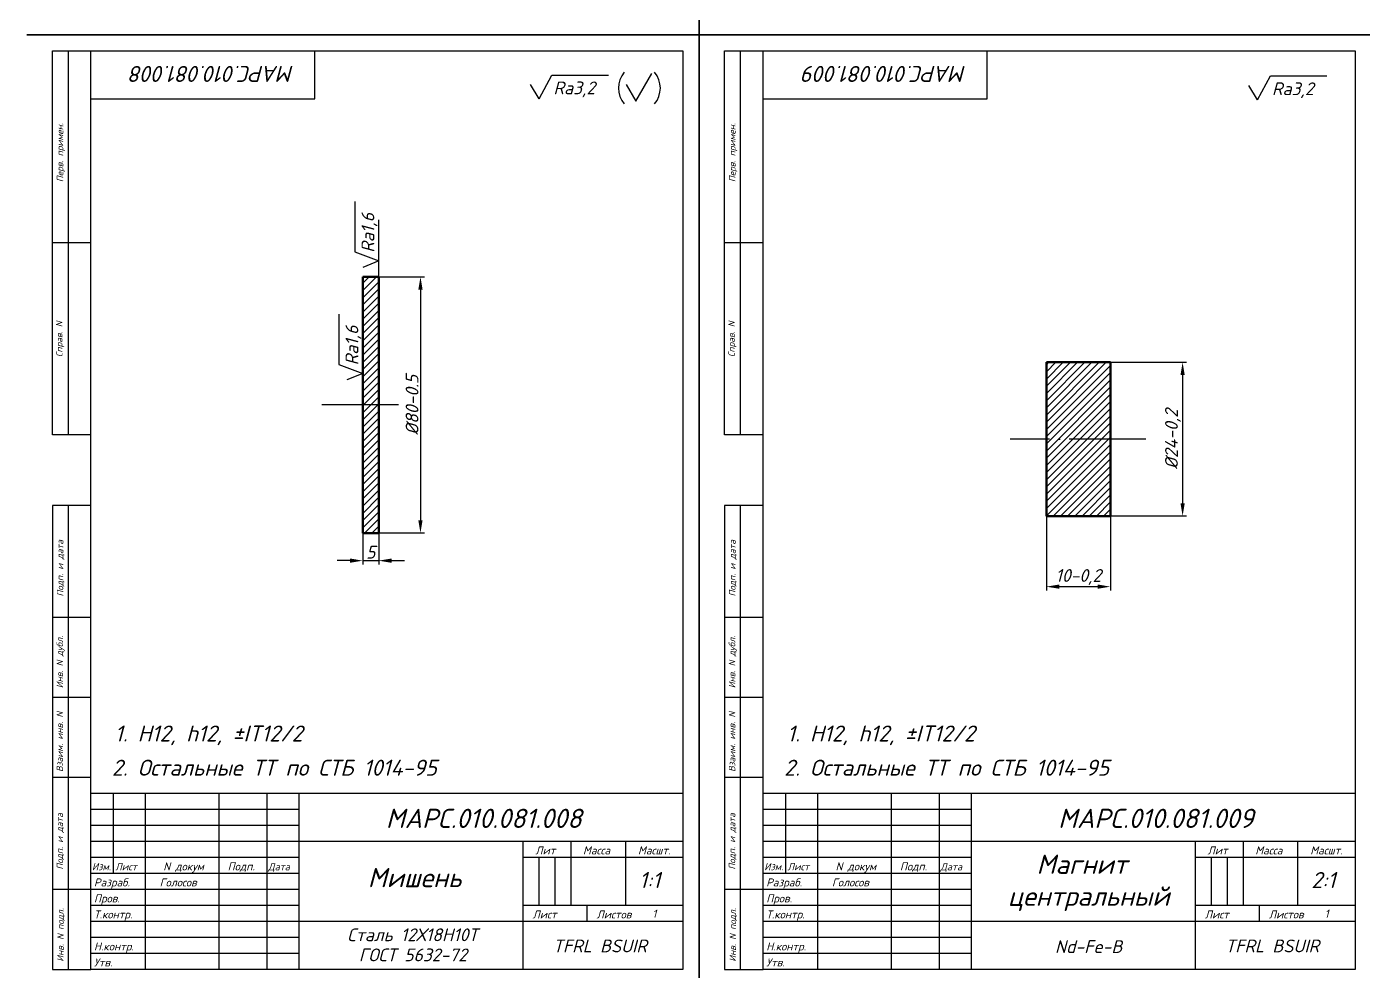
# Model space of a CAD drawing. Header units: millimetres. Extents: x -5427 to 3670, y -5891 to 948.
# Drawn here: x -4587.1 to -4169.6, y 359 to 654 of the extents above; entities that cross this region are included whole.
import ezdxf
from ezdxf.enums import TextEntityAlignment as Align

# ---------------------------------------------------------------- set-up
doc = ezdxf.new("R2010")
doc.units = ezdxf.units.MM
doc.header["$MEASUREMENT"] = 0
doc.linetypes.add('ACAD_ISO04W100', pattern=[30, 24, -3, 0, -3])
doc.layers.add('оси', color=1, linetype='ACAD_ISO04W100')
doc.layers.add('Толстые', color=7, linetype='Continuous', lineweight=50)
doc.layers.add('Тонкие', color=140, linetype='Continuous', lineweight=25)
doc.styles.get("Standard").update_dxf_attribs({"font": 'isocpeui.ttf'})
doc.styles.add('Для рамки', font='simplex.shx', dxfattribs={"oblique": 15, "height": 4})
doc.dimstyles.new('ISO-25', dxfattribs={"dimtxt": 4, "dimasz": 4, "dimexe": 1.25, "dimexo": 0, "dimtad": 1, "dimtxsty": 'Standard', "dimcen": 2.5, "dimadec": 0, "dimazin": 0, "dimtfac": 1, "dimtmove": 0, "dimatfit": 3, "dimfxl": 1, "dimarcsym": 0})

# ---------------------------------------------------------------- blocks, each defined once
blk = doc.blocks.new('*D654')
at = {"layer": 'Defpoints', "color": 0, "transparency": 16777216}
for p in [(-4477.16, 575.87), (-4477.16, 495.87), (-4464.13, 495.87)]:
    blk.add_point(p, dxfattribs=at)
at = {"layer": 'Тонкие', "color": 0, "lineweight": -2, "transparency": 16777216}
for p, q in [((-4477.16, 575.87), (-4462.88, 575.87)), ((-4464.13, 571.87), (-4464.13, 499.87)), ((-4477.16, 495.87), (-4462.88, 495.87))]:
    blk.add_line(p, q, dxfattribs=at)
at = {"layer": 'Тонкие', "color": 0, "transparency": 16777216}
for points in [[(-4464.79, 571.87), (-4463.46, 571.87), (-4464.13, 575.87)], [(-4464.79, 499.87), (-4463.46, 499.87), (-4464.13, 495.87)]]:
    blk.add_solid(points, dxfattribs=at)
at = {"layer": 'Тонкие', "color": 0, "transparency": 16777216, "insert": (-4466.75, 535.87), "char_height": 4, "attachment_point": 5, "rotation": 90}
blk.add_mtext('%%c80-0.5', dxfattribs=at)
blk = doc.blocks.new('*D655')
at = {"layer": 'Defpoints', "color": 0, "transparency": 16777216}
for p in [(-4482.16, 495.87), (-4477.16, 495.87), (-4477.16, 487.23)]:
    blk.add_point(p, dxfattribs=at)
at = {"layer": 'Тонкие', "color": 0, "lineweight": -2, "transparency": 16777216}
for p, q in [((-4482.16, 495.87), (-4482.16, 485.98)), ((-4477.16, 495.87), (-4477.16, 485.98)), ((-4486.16, 487.23), (-4490.16, 487.23)), ((-4482.16, 487.23), (-4477.16, 487.23)), ((-4473.16, 487.23), (-4469.16, 487.23))]:
    blk.add_line(p, q, dxfattribs=at)
at = {"layer": 'Тонкие', "color": 0, "transparency": 16777216}
for points in [[(-4486.16, 487.9), (-4486.16, 486.56), (-4482.16, 487.23)], [(-4473.16, 487.9), (-4473.16, 486.56), (-4477.16, 487.23)]]:
    blk.add_solid(points, dxfattribs=at)
at = {"layer": 'Тонкие', "color": 0, "transparency": 16777216, "insert": (-4479.66, 489.86), "char_height": 4, "attachment_point": 5}
blk.add_mtext('5', dxfattribs=at)
blk = doc.blocks.new('*D656')
at = {"layer": 'Defpoints', "color": 0, "transparency": 16777216}
for p in [(-4248.61, 549.18), (-4248.61, 501.18), (-4226.05, 501.18)]:
    blk.add_point(p, dxfattribs=at)
at = {"layer": 'Тонкие', "color": 0, "lineweight": -2, "transparency": 16777216}
for p, q in [((-4248.61, 549.18), (-4224.8, 549.18)), ((-4226.05, 545.18), (-4226.05, 505.18)), ((-4248.61, 501.18), (-4224.8, 501.18))]:
    blk.add_line(p, q, dxfattribs=at)
at = {"layer": 'Тонкие', "color": 0, "transparency": 16777216}
for points in [[(-4226.71, 545.18), (-4225.38, 545.18), (-4226.05, 549.18)], [(-4226.71, 505.18), (-4225.38, 505.18), (-4226.05, 501.18)]]:
    blk.add_solid(points, dxfattribs=at)
at = {"layer": 'Тонкие', "color": 0, "transparency": 16777216, "insert": (-4229.07, 525.18), "char_height": 4, "attachment_point": 5, "rotation": 90}
blk.add_mtext('%%c24-0,2', dxfattribs=at)
blk = doc.blocks.new('*D657')
at = {"layer": 'Defpoints', "color": 0, "transparency": 16777216}
for p in [(-4268.61, 501.18), (-4248.61, 501.18), (-4248.61, 479.11)]:
    blk.add_point(p, dxfattribs=at)
at = {"layer": 'Тонкие', "color": 0, "lineweight": -2, "transparency": 16777216}
for p, q in [((-4268.61, 501.18), (-4268.61, 477.86)), ((-4248.61, 501.18), (-4248.61, 477.86)), ((-4264.61, 479.11), (-4252.61, 479.11))]:
    blk.add_line(p, q, dxfattribs=at)
at = {"layer": 'Тонкие', "color": 0, "transparency": 16777216}
for points in [[(-4264.61, 479.78), (-4264.61, 478.45), (-4268.61, 479.11)], [(-4252.61, 479.78), (-4252.61, 478.45), (-4248.61, 479.11)]]:
    blk.add_solid(points, dxfattribs=at)
at = {"layer": 'Тонкие', "color": 0, "transparency": 16777216, "insert": (-4258.61, 482.14), "char_height": 4, "attachment_point": 5}
blk.add_mtext('10-0,2', dxfattribs=at)

msp = doc.modelspace()

# ---------------------------------------------------------------- hatches: boundary and pattern name
at = {"layer": 'Тонкие'}
h = msp.add_hatch(dxfattribs=at)
h.set_pattern_fill('ANSI31', color=256, scale=0.5, style=0)
h.set_pattern_definition([(45, (-10046.3471, 1735.8724), (-1.122532, 1.122532), [])])
h.paths.add_polyline_path([(-4477.158, 575.865), (-4482.158, 575.865), (-4482.158, 535.865), (-4477.158, 535.865)])
h.paths.add_polyline_path([(-4477.158, 535.865), (-4482.158, 535.865), (-4482.158, 495.865), (-4477.158, 495.865)])
h = msp.add_hatch(dxfattribs=at)
h.set_pattern_fill('ANSI31', color=256, scale=0.5, style=0)
h.set_pattern_definition([(45, (-7324.293, 1302.6054), (-1.122532, 1.122532), [])])
h.paths.add_polyline_path([(-4268.61, 525.176), (-4248.61, 525.176), (-4248.61, 549.176), (-4268.61, 549.176)])
h.paths.add_polyline_path([(-4268.61, 525.176), (-4268.61, 501.176), (-4248.61, 501.176), (-4248.61, 525.176)])

# ---------------------------------------------------------------- linework, layer by layer
for p, q in [((-4377.118, 948.486), (-4377.118, 651.486)), ((-4377.118, 651.486), (-4377.118, 948.486)), ((-4377.118, 651.486), (-4587.118, 651.486)), ((-4587.118, 651.486), (-4377.118, 651.486)), ((-4167.118, 651.486), (-4377.118, 651.486)), ((-4377.118, 651.486), (-4377.118, 354.486)), ((-4377.118, 354.486), (-4377.118, 651.486)), ((-4377.118, 651.486), (-4167.118, 651.486)), ((-4579.118, 526.486), (-4579.118, 646.486)), ((-4579.118, 646.486), (-4567.118, 646.486)), ((-4574.118, 526.486), (-4574.118, 646.486)), ((-4567.118, 359.486), (-4567.118, 646.486)), ((-4567.118, 646.486), (-4382.118, 646.486)), ((-4497.118, 631.486), (-4497.118, 646.486)), ((-4382.118, 646.486), (-4382.118, 359.486)), ((-4369.118, 526.486), (-4369.118, 646.486)), ((-4369.118, 646.486), (-4357.118, 646.486)), ((-4364.118, 526.486), (-4364.118, 646.486)), ((-4357.118, 359.486), (-4357.118, 646.486)), ((-4357.118, 646.486), (-4172.118, 646.486)), ((-4287.118, 631.486), (-4287.118, 646.486)), ((-4172.118, 646.486), (-4172.118, 359.486)), ((-4567.118, 631.486), (-4497.118, 631.486)), ((-4357.118, 631.486), (-4287.118, 631.486)), ((-4567.118, 586.486), (-4579.118, 586.486)), ((-4357.118, 586.486), (-4369.118, 586.486)), ((-4567.118, 526.486), (-4579.118, 526.486)), ((-4357.118, 526.486), (-4369.118, 526.486)), ((-4579.118, 504.486), (-4579.118, 359.486)), ((-4567.118, 504.486), (-4579.118, 504.486)), ((-4574.118, 359.486), (-4574.118, 504.486)), ((-4369.118, 504.486), (-4369.118, 359.486)), ((-4357.118, 504.486), (-4369.118, 504.486)), ((-4364.118, 359.486), (-4364.118, 504.486)), ((-4567.118, 469.486), (-4579.118, 469.486)), ((-4357.118, 469.486), (-4369.118, 469.486)), ((-4567.118, 444.486), (-4579.118, 444.486)), ((-4357.118, 444.486), (-4369.118, 444.486)), ((-4567.118, 419.486), (-4579.118, 419.486)), ((-4357.118, 419.486), (-4369.118, 419.486)), ((-4382.118, 414.486), (-4567.118, 414.486)), ((-4560.118, 414.486), (-4560.118, 389.486)), ((-4560.118, 414.486), (-4560.118, 389.486)), ((-4550.118, 414.486), (-4550.118, 359.486)), ((-4550.118, 414.486), (-4550.118, 359.486)), ((-4527.118, 414.486), (-4527.118, 359.486)), ((-4527.118, 414.486), (-4527.118, 359.486)), ((-4512.118, 414.486), (-4512.118, 359.486)), ((-4512.118, 414.486), (-4512.118, 359.486)), ((-4502.118, 414.486), (-4502.118, 359.486)), ((-4502.118, 414.486), (-4502.118, 359.486)), ((-4172.118, 414.486), (-4357.118, 414.486)), ((-4350.118, 414.486), (-4350.118, 389.486)), ((-4350.118, 414.486), (-4350.118, 389.486)), ((-4340.118, 414.486), (-4340.118, 359.486)), ((-4340.118, 414.486), (-4340.118, 359.486)), ((-4317.118, 414.486), (-4317.118, 359.486)), ((-4317.118, 414.486), (-4317.118, 359.486)), ((-4302.118, 414.486), (-4302.118, 359.486)), ((-4302.118, 414.486), (-4302.118, 359.486)), ((-4292.118, 414.486), (-4292.118, 359.486)), ((-4292.118, 414.486), (-4292.118, 359.486)), ((-4382.118, 399.486), (-4502.118, 399.486)), ((-4432.118, 399.486), (-4432.118, 359.486)), ((-4432.118, 399.486), (-4432.118, 359.486)), ((-4417.118, 399.486), (-4417.118, 379.486)), ((-4417.118, 399.486), (-4417.118, 379.486)), ((-4400.118, 399.486), (-4400.118, 379.486)), ((-4400.118, 399.486), (-4400.118, 379.486)), ((-4172.118, 399.486), (-4292.118, 399.486)), ((-4222.118, 399.486), (-4222.118, 359.486)), ((-4222.118, 399.486), (-4222.118, 359.486)), ((-4207.118, 399.486), (-4207.118, 379.486)), ((-4207.118, 399.486), (-4207.118, 379.486)), ((-4190.118, 399.486), (-4190.118, 379.486)), ((-4190.118, 399.486), (-4190.118, 379.486)), ((-4502.118, 394.486), (-4567.118, 394.486)), ((-4382.118, 394.486), (-4432.118, 394.486)), ((-4292.118, 394.486), (-4357.118, 394.486)), ((-4172.118, 394.486), (-4222.118, 394.486)), ((-4502.118, 389.486), (-4567.118, 389.486)), ((-4502.118, 389.486), (-4567.118, 389.486)), ((-4292.118, 389.486), (-4357.118, 389.486)), ((-4292.118, 389.486), (-4357.118, 389.486)), ((-4567.118, 384.486), (-4579.118, 384.486)), ((-4357.118, 384.486), (-4369.118, 384.486)), ((-4382.118, 379.486), (-4432.118, 379.486)), ((-4382.118, 379.486), (-4432.118, 379.486)), ((-4412.118, 379.486), (-4412.118, 374.486)), ((-4412.118, 379.486), (-4412.118, 374.486)), ((-4172.118, 379.486), (-4222.118, 379.486)), ((-4172.118, 379.486), (-4222.118, 379.486)), ((-4202.118, 379.486), (-4202.118, 374.486)), ((-4202.118, 379.486), (-4202.118, 374.486)), ((-4382.118, 374.486), (-4502.118, 374.486)), ((-4382.118, 374.486), (-4502.118, 374.486)), ((-4172.118, 374.486), (-4292.118, 374.486)), ((-4172.118, 374.486), (-4292.118, 374.486)), ((-4579.118, 359.486), (-4567.118, 359.486)), ((-4382.118, 359.486), (-4567.118, 359.486)), ((-4369.118, 359.486), (-4357.118, 359.486)), ((-4172.118, 359.486), (-4357.118, 359.486))]:
    msp.add_line(p, q)
at = {"layer": 'оси'}
for p, q in [((-4470.968, 535.865), (-4494.978, 535.865)), ((-4237.5, 525.176), (-4279.889, 525.176))]:
    msp.add_line(p, q, dxfattribs=at)
at = {"layer": 'Толстые'}
for p, q in [((-4482.158, 495.865), (-4482.158, 575.865)), ((-4477.158, 575.865), (-4482.158, 575.865)), ((-4477.158, 495.865), (-4477.158, 575.865)), ((-4248.61, 549.176), (-4268.61, 549.176)), ((-4268.61, 501.176), (-4268.61, 549.176)), ((-4248.61, 549.176), (-4248.61, 501.176)), ((-4248.61, 501.176), (-4268.61, 501.176)), ((-4477.158, 495.865), (-4482.158, 495.865))]:
    msp.add_line(p, q, dxfattribs=at)
at = {"layer": 'Тонкие'}
for p, q in [((-4427.046, 631.465), (-4423.081, 638.89)), ((-4423.081, 638.89), (-4405.416, 638.885)), ((-4427.046, 631.465), (-4429.771, 635.92)), ((-4202.61, 631.188), (-4205.335, 635.643)), ((-4202.61, 631.188), (-4198.645, 638.613)), ((-4198.645, 638.613), (-4180.98, 638.608)), ((-4484.672, 599.414), (-4484.672, 583.688)), ((-4477.158, 575.865), (-4477.158, 593.677)), ((-4484.672, 583.688), (-4477.158, 580.912)), ((-4477.158, 580.912), (-4482.129, 578.83)), ((-4489.672, 564.237), (-4489.672, 548.511)), ((-4489.672, 548.511), (-4482.158, 545.735)), ((-4482.158, 545.735), (-4487.129, 543.653)), ((-4502.118, 409.486), (-4567.118, 409.486)), ((-4292.118, 409.486), (-4357.118, 409.486)), ((-4502.118, 404.486), (-4567.118, 404.486)), ((-4292.118, 404.486), (-4357.118, 404.486)), ((-4502.118, 399.486), (-4567.118, 399.486)), ((-4292.118, 399.486), (-4357.118, 399.486)), ((-4427.118, 394.486), (-4427.118, 379.486)), ((-4427.118, 394.486), (-4427.118, 379.486)), ((-4422.118, 394.486), (-4422.118, 379.486)), ((-4422.118, 394.486), (-4422.118, 379.486)), ((-4217.118, 394.486), (-4217.118, 379.486)), ((-4217.118, 394.486), (-4217.118, 379.486)), ((-4212.118, 394.486), (-4212.118, 379.486)), ((-4212.118, 394.486), (-4212.118, 379.486)), ((-4502.118, 384.486), (-4567.118, 384.486)), ((-4502.118, 384.486), (-4567.118, 384.486)), ((-4292.118, 384.486), (-4357.118, 384.486)), ((-4292.118, 384.486), (-4357.118, 384.486)), ((-4502.118, 379.486), (-4567.118, 379.486)), ((-4502.118, 379.486), (-4567.118, 379.486)), ((-4292.118, 379.486), (-4357.118, 379.486)), ((-4292.118, 379.486), (-4357.118, 379.486)), ((-4502.118, 374.486), (-4567.118, 374.486)), ((-4502.118, 374.486), (-4567.118, 374.486)), ((-4292.118, 374.486), (-4357.118, 374.486)), ((-4292.118, 374.486), (-4357.118, 374.486)), ((-4502.118, 369.486), (-4567.118, 369.486)), ((-4502.118, 369.486), (-4567.118, 369.486)), ((-4292.118, 369.486), (-4357.118, 369.486)), ((-4292.118, 369.486), (-4357.118, 369.486)), ((-4502.118, 364.486), (-4567.118, 364.486)), ((-4502.118, 364.486), (-4567.118, 364.486)), ((-4292.118, 364.486), (-4357.118, 364.486)), ((-4292.118, 364.486), (-4357.118, 364.486))]:
    msp.add_line(p, q, dxfattribs=at)
for points in [[(-4396.898, 630.709), (-4391.898, 639.369)], [(-4399.898, 635.905), (-4396.898, 630.709)]]:
    msp.add_lwpolyline(points, dxfattribs=at)
for centre, start, end in [((-4394.446, 634.824), 140.52687, 219.47313), ((-4397.011, 634.824), 320.52687, 39.47313)]:
    msp.add_arc(centre, 7.816, start, end, dxfattribs=at)

# ---------------------------------------------------------------- texts
for s, height, rotation, p in [('МАРС.010.081.008', 5, 180, (-4503.557, 641.749)), ('МАРС.010.081.009', 5, 180, (-4293.557, 641.749)), ('Ra1,6', 4, 90, (-4478.535, 583.411)), ('Ra1,6', 4, 90, (-4483.535, 548.234))]:
    msp.add_text(s, height=height, rotation=rotation, dxfattribs=at).set_placement(p)
for s, height, p in [('Ra3,2', 4, (-4422.584, 632.891)), ('Ra3,2', 4, (-4198.148, 632.614)), ('1. H12, h12, %%pIT12/2', 5, (-4559.613, 430.745)), ('1. H12, h12, %%pIT12/2', 5, (-4349.613, 430.745)), ('2. Остальные ТТ по СТБ 1014-95', 5, (-4560.512, 420.065)), ('2. Остальные ТТ по СТБ 1014-95', 5, (-4350.512, 420.065)), ('МАРС.010.081.008', 6, (-4474.954, 403.744)), ('МАРС.010.081.009', 6, (-4264.954, 403.744)), ('Изм.', 2.25, (-4566.75, 390.531)), ('Лист', 2.25, (-4559.463, 390.531)), ('Дата', 2.25, (-4511.714, 390.5)), ('Изм.', 2.25, (-4356.75, 390.531)), ('Лист', 2.25, (-4349.463, 390.531)), ('Дата', 2.25, (-4301.714, 390.5)), ('Магнит', 6, (-4271.679, 389.409)), ('Мишень', 6, (-4480.597, 385.238)), ('1:1', 5, (-4395.83, 384.989)), ('2:1', 5, (-4185.83, 384.989)), ('Разраб.', 2.5, (-4566.118, 385.486)), ('Голосов', 2.5, (-4545.586, 385.486)), ('Разраб.', 2.5, (-4356.118, 385.486)), ('Голосов', 2.5, (-4335.586, 385.486)), ('центральный', 6, (-4280.621, 379.442)), ('Пров.', 2.5, (-4566.118, 380.486)), ('Пров.', 2.5, (-4356.118, 380.486)), ('Т.контр.', 2.5, (-4566.118, 375.486)), ('Лист', 2.5, (-4429.118, 375.486)), ('Листов', 2.5, (-4409.118, 375.486)), ('1', 2.5, (-4391.68, 375.72)), ('Т.контр.', 2.5, (-4356.118, 375.486)), ('Лист', 2.5, (-4219.118, 375.486)), ('Листов', 2.5, (-4199.118, 375.486)), ('1', 2.5, (-4181.68, 375.72)), ('Сталь 12Х18Н10Т', 4, (-4486.987, 368.376)), ('Н.контр.', 2.5, (-4566.118, 365.486)), ('TFRL BSUIR', 4, (-4422.77, 364.891)), ('Н.контр.', 2.5, (-4356.118, 365.486)), ('Nd-Fe-B', 4, (-4265.907, 364.686)), ('TFRL BSUIR', 4, (-4212.77, 364.891)), ('ГОСТ 5632-72', 4, (-4483.38, 362.096)), ('Утв.', 2.5, (-4566.118, 360.486)), ('Утв.', 2.5, (-4356.118, 360.486))]:
    msp.add_text(s, height=height, dxfattribs=at).set_placement(p)
at = {"layer": 'Тонкие', "linetype": 'Continuous', "style": 'Для рамки', "oblique": 15}
for s, p in [('Перв. примен.', (-4575.713, 605.458)), ('Перв. примен.', (-4365.713, 605.458)), ('Справ. N', (-4575.957, 550.824)), ('Справ. N', (-4365.957, 550.824)), ('Подп. и дата', (-4575.697, 476.045)), ('Подп. и дата', (-4365.697, 476.045)), ('Инв. N дубл.', (-4575.795, 447.405)), ('Инв. N дубл.', (-4365.795, 447.405)), ('Взаим. инв. N', (-4575.795, 421.243)), ('Взаим. инв. N', (-4365.795, 421.243)), ('Подп. и дата', (-4575.795, 390.743)), ('Подп. и дата', (-4365.795, 390.743)), ('Инв. N подл.', (-4575.569, 361.972)), ('Инв. N подл.', (-4365.569, 361.972))]:
    msp.add_text(s, height=2, rotation=90, dxfattribs=at).set_placement(p)
at = {"layer": 'Тонкие'}
for s, p in [('Лит', (-4425.118, 395.486)), ('Масса', (-4409.118, 395.486)), ('Масшт.', (-4391.118, 395.486)), ('Лит', (-4215.118, 395.486)), ('Масса', (-4199.118, 395.486)), ('Масшт.', (-4181.118, 395.486)), ('N докум', (-4538.118, 390.486)), ('Подп.', (-4520.118, 390.486)), ('N докум', (-4328.118, 390.486)), ('Подп.', (-4310.118, 390.486))]:
    msp.add_text(s, height=2.5, dxfattribs=at).set_placement(p, align=Align.CENTER)

# ---------------------------------------------------------------- dimensions: what is measured, and where the dimension line sits
for base, p1, p2, text, picture, middle in [((-4464.126, 495.865), (-4477.158, 575.865), (-4477.158, 495.865), '%%c80-0.5', '*D654', (-4466.751, 535.865)), ((-4226.047, 501.176), (-4248.61, 549.176), (-4248.61, 501.176), '%%c24-0,2', '*D656', (-4229.072, 525.176))]:
    dim = msp.add_linear_dim(base=base, p1=p1, p2=p2, angle=90, text=text, dimstyle='ISO-25', dxfattribs=at)
    dim.commit()
    dim.dimension.update_dxf_attribs({"geometry": picture, "text_midpoint": middle})
dim = msp.add_linear_dim(base=(-4248.61, 479.113), p1=(-4268.61, 501.176), p2=(-4248.61, 501.176), text='10-0,2', dimstyle='ISO-25', dxfattribs=at)
dim.commit()
dim.dimension.update_dxf_attribs({"geometry": '*D657', "text_midpoint": (-4258.61, 482.138)})
dim = msp.add_linear_dim(base=(-4477.158, 487.231), p1=(-4482.158, 495.865), p2=(-4477.158, 495.865), dimstyle='ISO-25', dxfattribs=at)
dim.commit()
dim.dimension.update_dxf_attribs({"geometry": '*D655', "text_midpoint": (-4479.658, 489.856)})

doc.saveas('drawing.dxf')
